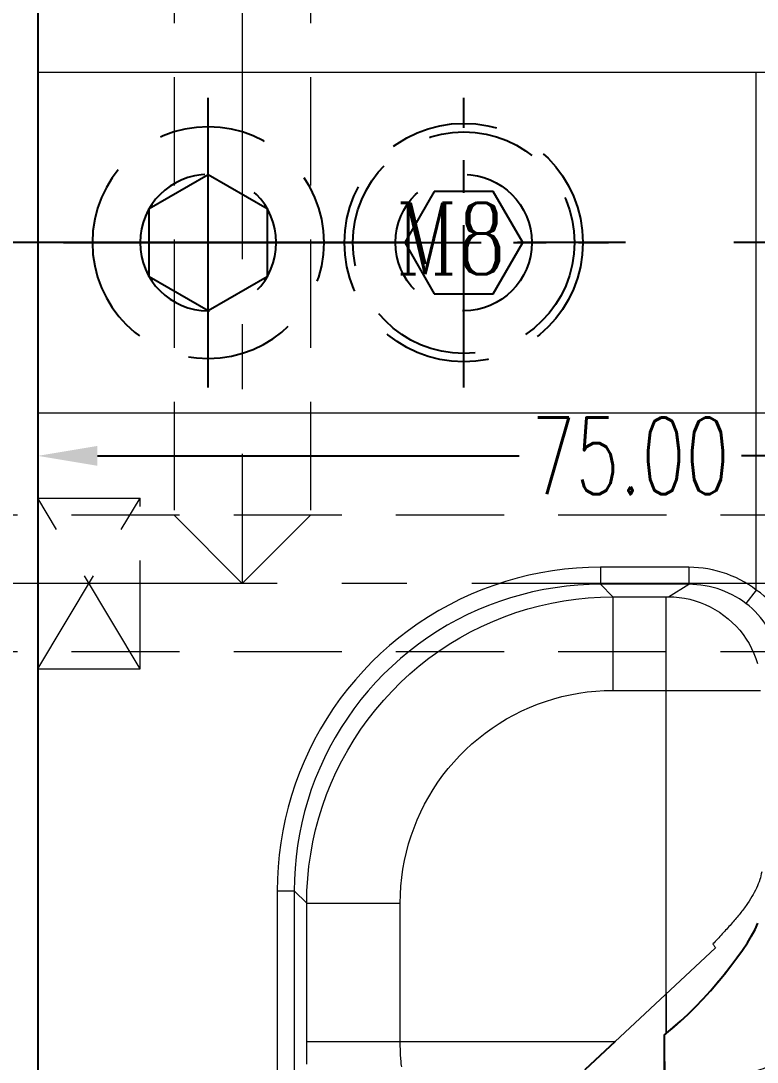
# Model space of a CAD drawing. Header units: inches. Extents: x 133169 to 134399, y -43543 to -42673.
# Drawn here: x 133745.9 to 133789.1, y -42968.4 to -42907.3 of the extents above; entities that cross this region are included whole.
import ezdxf

# ---------------------------------------------------------------- set-up
doc = ezdxf.new("R2010")
doc.units = ezdxf.units.IN
doc.header["$LTSCALE"] = 2
doc.header["$MEASUREMENT"] = 0
doc.header["$PDMODE"] = 3
doc.header["$PDSIZE"] = 0.3125
for name, pattern in [('ACAD_ISO08W100', [36, 24, -3, 6, -3]), ('CENTER', [50.8, 31.75, -6.35, 6.35, -6.35]), ('HIDDEN', [9.525, 6.35, -3.175]), ('HIDDEN2', [4.7625, 3.175, -1.5875])]:
    doc.linetypes.add(name, pattern=pattern)
doc.layers.get('0').update_dxf_attribs({"linetype": 'CONTINUOUS'})
doc.layers.get('Defpoints').update_dxf_attribs({"linetype": 'CONTINUOUS'})
for name, color, linetype in [('CAV-COR', 1, 'CONTINUOUS'), ('CENTER', 1, 'CENTER'), ('CL', 1, 'ACAD_ISO08W100'), ('Layer3', 3, 'CONTINUOUS'), ('ls', 144, 'HIDDEN2'), ('SCREW', 52, 'HIDDEN')]:
    doc.layers.add(name, color=color, linetype=linetype)
for name, color, linetype, lineweight in [('dim', 3, 'CONTINUOUS', 15), ('PRODUCT', 1, 'CONTINUOUS', 15), ('WR', 122, 'HIDDEN', 18), ('枕位', 75, 'CONTINUOUS', 15)]:
    doc.layers.add(name, color=color, linetype=linetype, lineweight=lineweight)
doc.styles.add('ROMANC', font='romanc', dxfattribs={"width": 0.6, "height": 1})
doc.styles.get("Standard").update_dxf_attribs({"font": 'txt.shx', "width": 0.67})
doc.dimstyles.new('2.00', dxfattribs={"dimtxt": 4.5, "dimasz": 3.5, "dimexe": 0.666, "dimexo": 0.626, "dimgap": 1, "dimtad": 0, "dimzin": 0, "dimdsep": 46, "dimtxsty": 'Standard', "dimcen": 0.09, "dimclrd": 3, "dimclre": 3, "dimclrt": 7, "dimazin": 0, "dimtfac": 1, "dimtofl": 0, "dimtmove": 0, "dimatfit": 0, "dimfxl": 0, "dimtolj": 1, "dimtzin": 0, "dimarcsym": 0})

# ---------------------------------------------------------------- blocks, each defined once
blk = doc.blocks.new('8')
at = {"layer": 'CENTER', "ltscale": 0.5}
for p, q in [((0, 8.5), (0, -8.5)), ((-8.5, 0), (8.5, 0))]:
    blk.add_line(p, q, dxfattribs=at)
at = {"layer": 'ls'}
blk.add_lwpolyline([(0, 4), (-3.464, 2), (-3.464, -2), (0, -4), (3.464, -2), (3.464, 2)], close=True, dxfattribs=at)
for radius in [6.8, 4]:
    blk.add_circle((0, 0), radius, dxfattribs=at)
blk = doc.blocks.new('*D33484')
at = {"layer": 'Defpoints', "color": 0}
for p in [(133664.834, -42780.306), (133755.864, -42780.306), (133757.897, -43060.306)]:
    blk.add_point(p, dxfattribs=at)
at = {"layer": 'dim', "color": 3, "linetype": 'ByBlock', "lineweight": -2}
for p, q in [((133755.238, -42780.306), (133664.168, -42780.306)), ((133664.834, -42783.806), (133664.834, -42912.522)), ((133664.834, -43056.806), (133664.834, -42928.089)), ((133757.271, -43060.306), (133664.168, -43060.306))]:
    blk.add_line(p, q, dxfattribs=at)
at = {"layer": 'dim', "color": 3, "linetype": 'ByBlock'}
for points in [[(133665.417, -42783.806), (133664.251, -42783.806), (133664.834, -42780.306)], [(133664.251, -43056.806), (133665.417, -43056.806), (133664.834, -43060.306)]]:
    blk.add_solid(points, dxfattribs=at)
at = {"layer": 'dim', "color": 7, "linetype": 'ByBlock', "insert": (133664.834, -42920.306), "char_height": 4.5, "attachment_point": 5, "rotation": 90}
blk.add_mtext('\\A1;280.00', dxfattribs=at)
blk = doc.blocks.new('20160723.115749')
at = {"layer": 'SCREW', "linetype": 'CENTER', "ltscale": 0.15}
for p, q in [((0, -8.5), (0, 8.5)), ((-8.5, 0), (8.5, 0))]:
    blk.add_line(p, q, dxfattribs=at)
at = {"layer": 'SCREW', "ltscale": 0.5}
blk.add_lwpolyline([(-1.732, 3), (-3.464, 0), (-1.732, -3), (1.732, -3), (3.464, 0), (1.732, 3)], close=True, dxfattribs=at)
for radius in [7, 6.5, 4]:
    blk.add_circle((0, 0), radius, dxfattribs=at)
at = {"layer": 'Layer3', "style": 'ROMANC', "width": 0.8}
blk.add_text('M8', height=4.1865, dxfattribs=at).set_placement((-3.976, -1.858))
blk = doc.blocks.new('20160812.091803')
at = {"layer": 'PRODUCT', "linetype": 'ByBlock'}
for p, q in [((-21.463, -27.89), (-28.624, -20.216)), ((-25.919, -23.115), (-23.594, -23.115)), ((-23.497, -23.232), (-16.288, -23.232))]:
    blk.add_line(p, q, dxfattribs=at)
for points, start_tangent, end_tangent in [([(-19.613, -23.202), (-19.868, -22.417), (-20.208, -21.384), (-20.554, -20.357), (-20.9, -19.331), (-21.244, -18.304), (-21.592, -17.281), (-21.938, -16.252), (-22.276, -15.217)], (-0.306714, 0.951802), (-0.304701, 0.952448)), ([(-33.084, -17.508), (-32.623, -17.618), (-32.132, -17.811), (-31.626, -18.08), (-31.105, -18.422), (-30.568, -18.831), (-30.012, -19.301), (-29.439, -19.824), (-28.855, -20.378)], (0.989495, -0.144567), (0.677695, -0.735343)), ([(-23.594, -23.115), (-24.732, -21.832), (-26.104, -20.512), (-27.564, -19.317), (-28.914, -18.349), (-30.066, -17.731)], (-0.63497, 0.772536), (-0.926533, 0.376214)), ([(-28.855, -20.378), (-28.778, -20.324), (-28.701, -20.27), (-28.624, -20.216)], (0.816874, 0.576816), (0.822035, 0.569437)), ([(-23.497, -23.232), (-23.545, -23.174), (-23.594, -23.115)], (-0.638887, 0.769301), (-0.63497, 0.772536)), ([(-23.497, -23.232), (-22.114, -23.221), (-20.808, -23.211), (-19.613, -23.202)], (0.999967, 0.008163), (0.99997, 0.007721))]:
    blk.add_spline(points, degree=3, dxfattribs=dict(at, start_tangent=start_tangent, end_tangent=end_tangent))
blk = doc.blocks.new('*D34594')
at = {"layer": 'Defpoints', "color": 0}
for p in [(133746.864, -42930.92), (133821.864, -42932.818), (133821.864, -42937.768)]:
    blk.add_point(p, dxfattribs=at)
at = {"layer": 'dim', "color": 3, "linetype": 'ByBlock', "lineweight": -2}
for p, q in [((133746.864, -42931.546), (133746.864, -42933.484)), ((133821.864, -42937.142), (133821.864, -42932.152)), ((133750.364, -42932.818), (133775.124, -42932.818)), ((133818.364, -42932.818), (133788.179, -42932.818))]:
    blk.add_line(p, q, dxfattribs=at)
at = {"layer": 'dim', "color": 3, "linetype": 'ByBlock'}
for points in [[(133750.364, -42932.234), (133750.364, -42933.401), (133746.864, -42932.818)], [(133818.364, -42933.401), (133818.364, -42932.234), (133821.864, -42932.818)]]:
    blk.add_solid(points, dxfattribs=at)
at = {"layer": 'dim', "color": 7, "linetype": 'ByBlock', "insert": (133781.652, -42932.818), "char_height": 4.5, "attachment_point": 5}
blk.add_mtext('\\A1;75.00', dxfattribs=at)

msp = doc.modelspace()

# ---------------------------------------------------------------- linework, layer by layer
at = {"color": 8, "linetype": 'HIDDEN'}
msp.add_line((133746.864, -42720.306), (133746.864, -43120.306), dxfattribs=at)
at = {"layer": 'CAV-COR', "linetype": 'ByBlock'}
for p, q in [((133746.864, -42788.306), (133746.864, -43052.306)), ((133783.632, -42966.809), (133783.749, -42966.712)), ((133783.632, -42966.809), (133783.689, -42974.305)), ((133783.632, -42966.809), (133783.632, -42974.018)), ((133780.765, -42967.172), (133778.981, -42968.836))]:
    msp.add_line(p, q, dxfattribs=at)
msp.add_lwpolyline([(133783.749, -42966.712), (133784.167, -42966.359), (133784.596, -42965.979), (133785.032, -42965.574), (133785.475, -42965.137), (133785.919, -42964.674), (133786.352, -42964.202), (133786.769, -42963.717), (133787.168, -42963.223), (133787.547, -42962.742), (133787.902, -42962.276), (133788.228, -42961.823), (133788.515, -42961.392), (133788.762, -42960.986), (133788.969, -42960.602), (133789.133, -42960.24)], dxfattribs=at)
at = {"layer": 'CL', "color": 7, "linetype": 'CENTER', "ltscale": 0.5}
msp.add_line((133971.864, -42920.306), (133671.864, -42920.306), dxfattribs=at)
at = {"layer": 'WR', "linetype": 'CENTER', "ltscale": 0.3}
for p, q in [((133758.864, -42780.306), (133758.864, -42940.306)), ((133821.864, -42940.306), (133726.864, -42940.306))]:
    msp.add_line(p, q, dxfattribs=at)
at = {"layer": 'WR', "linetype": 'HIDDEN', "ltscale": 0.5}
for p, q in [((133754.864, -42796.306), (133754.864, -42936.306)), ((133762.864, -42796.306), (133762.864, -42936.306)), ((133752.864, -42945.306), (133746.864, -42935.306)), ((133746.864, -42945.306), (133752.864, -42935.306)), ((133746.864, -42935.306), (133752.864, -42935.306)), ((133746.864, -42945.306), (133746.864, -42935.306)), ((133752.864, -42945.306), (133752.864, -42935.306)), ((133821.864, -42936.306), (133726.864, -42936.306)), ((133821.864, -42944.306), (133726.864, -42944.306)), ((133746.864, -42945.306), (133752.864, -42945.306))]:
    msp.add_line(p, q, dxfattribs=at)
at = {"layer": 'WR', "linetype": 'ByBlock'}
for p in [(133754.864, -42936.306), (133762.864, -42936.306)]:
    msp.add_line(p, (133758.864, -42940.306), dxfattribs=at)
at = {"layer": '枕位', "linetype": 'ByBlock'}
for p, q in [((133746.864, -42910.306), (133805.418, -42910.306)), ((133789.038, -42940.689), (133789.038, -42910.306)), ((133805.418, -42930.306), (133746.864, -42930.306)), ((133779.889, -42939.357), (133779.889, -42940.355)), ((133785.089, -42939.357), (133779.889, -42939.357)), ((133785.089, -42939.357), (133785.089, -42940.355)), ((133779.889, -42940.355), (133780.621, -42941.088)), ((133785.089, -42940.355), (133779.889, -42940.355)), ((133783.877, -42941.082), (133785.089, -42940.355)), ((133780.621, -42941.088), (133780.621, -42946.58)), ((133780.621, -42941.088), (133783.762, -42941.088)), ((133783.749, -42966.712), (133783.749, -42941.088)), ((133783.762, -42941.088), (133783.774, -42941.088)), ((133783.774, -42941.088), (133783.786, -42941.088)), ((133783.786, -42941.088), (133783.798, -42941.087)), ((133783.798, -42941.087), (133783.81, -42941.087)), ((133783.826, -42941.087), (133783.836, -42941.086)), ((133789.038, -42940.689), (133788.435, -42941.481)), ((133780.621, -42946.58), (133787.752, -42946.578)), ((133787.752, -42946.578), (133789.28, -42946.575)), ((133760.915, -42958.331), (133760.915, -43022.281)), ((133760.915, -42958.331), (133761.914, -42958.331)), ((133761.914, -42958.331), (133762.646, -42959.063)), ((133761.914, -42958.331), (133761.914, -43022.281)), ((133762.648, -42967.844), (133762.646, -42959.063)), ((133762.646, -42959.063), (133768.139, -42959.063)), ((133768.139, -42967.277), (133768.139, -42959.063)), ((133762.646, -42967.172), (133780.765, -42967.172)), ((133762.652, -42968.519), (133762.648, -42967.844))]:
    msp.add_line(p, q, dxfattribs=at)
for points in [[(133779.889, -42939.357), (133779.187, -42939.369), (133778.486, -42939.408), (133777.785, -42939.473), (133777.084, -42939.565), (133776.383, -42939.683), (133775.687, -42939.827), (133774.996, -42939.997), (133774.31, -42940.194), (133773.633, -42940.416), (133772.964, -42940.663), (133772.305, -42940.936), (133771.658, -42941.232), (133771.023, -42941.552), (133770.401, -42941.895), (133769.793, -42942.261), (133769.2, -42942.649), (133768.621, -42943.06), (133768.058, -42943.492), (133767.512, -42943.944), (133766.981, -42944.418), (133766.47, -42944.911), (133765.977, -42945.422), (133765.503, -42945.952), (133765.051, -42946.499), (133764.619, -42947.062), (133764.208, -42947.641), (133763.82, -42948.234), (133763.454, -42948.842), (133763.111, -42949.464), (133762.791, -42950.098), (133762.495, -42950.745), (133762.222, -42951.405), (133761.975, -42952.073), (133761.753, -42952.75), (133761.556, -42953.436), (133761.385, -42954.128), (133761.241, -42954.824), (133761.123, -42955.525), (133761.032, -42956.226), (133760.967, -42956.927), (133760.928, -42957.629), (133760.915, -42958.331)], [(133789.038, -42940.689), (133788.814, -42940.525), (133788.581, -42940.37), (133788.34, -42940.225), (133788.091, -42940.089), (133787.834, -42939.962), (133787.572, -42939.847), (133787.305, -42939.744), (133787.032, -42939.653), (133786.757, -42939.573), (133786.479, -42939.506), (133786.199, -42939.452), (133785.92, -42939.41), (133785.642, -42939.38), (133785.365, -42939.362), (133785.089, -42939.357)], [(133779.889, -42940.355), (133779.225, -42940.368), (133778.56, -42940.404), (133777.895, -42940.466), (133777.23, -42940.552), (133776.567, -42940.664), (133775.907, -42940.8), (133775.252, -42940.962), (133774.603, -42941.148), (133773.961, -42941.358), (133773.327, -42941.592), (133772.703, -42941.85), (133772.09, -42942.131), (133771.488, -42942.434), (133770.9, -42942.759), (133770.324, -42943.106), (133769.761, -42943.474), (133769.213, -42943.862), (133768.68, -42944.271), (133768.162, -42944.7), (133767.66, -42945.149), (133767.175, -42945.616), (133766.708, -42946.1), (133766.26, -42946.602), (133765.831, -42947.12), (133765.422, -42947.654), (133765.033, -42948.202), (133764.665, -42948.764), (133764.318, -42949.34), (133763.993, -42949.929), (133763.69, -42950.53), (133763.409, -42951.143), (133763.151, -42951.767), (133762.917, -42952.401), (133762.707, -42953.043), (133762.52, -42953.692), (133762.359, -42954.347), (133762.222, -42955.007), (133762.111, -42955.67), (133762.024, -42956.336), (133761.963, -42957.001), (133761.926, -42957.666), (133761.914, -42958.331)], [(133788.435, -42941.481), (133788.244, -42941.342), (133788.047, -42941.211), (133787.843, -42941.087), (133787.632, -42940.972), (133787.414, -42940.866), (133787.192, -42940.769), (133786.966, -42940.682), (133786.735, -42940.604), (133786.502, -42940.538), (133786.267, -42940.481), (133786.031, -42940.435), (133785.794, -42940.4), (133785.558, -42940.375), (133785.323, -42940.36), (133785.089, -42940.355)], [(133762.646, -42959.063), (133762.661, -42958.339), (133762.706, -42957.616), (133762.779, -42956.895), (133762.881, -42956.179), (133763.012, -42955.466), (133763.172, -42954.76), (133763.359, -42954.061), (133763.575, -42953.37), (133763.818, -42952.688), (133764.089, -42952.017), (133764.386, -42951.357), (133764.71, -42950.71), (133765.059, -42950.076), (133765.433, -42949.457), (133765.832, -42948.854), (133766.255, -42948.267), (133766.702, -42947.697), (133767.17, -42947.146), (133767.661, -42946.614), (133768.173, -42946.103), (133768.704, -42945.612), (133769.255, -42945.143), (133769.825, -42944.697), (133770.412, -42944.274), (133771.015, -42943.875), (133771.634, -42943.501), (133772.268, -42943.151), (133772.916, -42942.828), (133773.575, -42942.53), (133774.247, -42942.26), (133774.928, -42942.017), (133775.619, -42941.801), (133776.319, -42941.613), (133777.025, -42941.454), (133777.737, -42941.323), (133778.454, -42941.221), (133779.174, -42941.147), (133779.897, -42941.103), (133780.621, -42941.088)], [(133783.81, -42941.087), (133783.815, -42941.087), (133783.826, -42941.087)], [(133783.836, -42941.086), (133783.84, -42941.086), (133783.844, -42941.086), (133783.849, -42941.085), (133783.852, -42941.085), (133783.856, -42941.085), (133783.859, -42941.085), (133783.862, -42941.084), (133783.865, -42941.084), (133783.868, -42941.084), (133783.87, -42941.083), (133783.872, -42941.083), (133783.874, -42941.083), (133783.875, -42941.082), (133783.876, -42941.082), (133783.877, -42941.082)], [(133783.877, -42941.082), (133784.194, -42941.092), (133784.511, -42941.122), (133784.825, -42941.169), (133785.137, -42941.235), (133785.444, -42941.318), (133785.745, -42941.42), (133786.041, -42941.538), (133786.329, -42941.674), (133786.609, -42941.826), (133786.88, -42941.994), (133787.14, -42942.177), (133787.39, -42942.376), (133787.628, -42942.588), (133787.853, -42942.814), (133788.065, -42943.052), (133788.263, -42943.302), (133788.446, -42943.564), (133788.613, -42943.835), (133788.765, -42944.116), (133788.9, -42944.405), (133789.019, -42944.701), (133789.12, -42945.003)], [(133791.832, -42945.855), (133791.827, -42945.584), (133791.808, -42945.311), (133791.776, -42945.038), (133791.732, -42944.762), (133791.674, -42944.484), (133791.603, -42944.208), (133791.517, -42943.934), (133791.419, -42943.661), (133791.307, -42943.391), (133791.181, -42943.126), (133791.042, -42942.865), (133790.891, -42942.61), (133790.726, -42942.361), (133790.55, -42942.118), (133790.362, -42941.885), (133790.162, -42941.659), (133789.952, -42941.443), (133789.734, -42941.237), (133789.51, -42941.043), (133789.278, -42940.861), (133789.038, -42940.689)], [(133790.557, -42945.855), (133790.552, -42945.626), (133790.538, -42945.395), (133790.515, -42945.162), (133790.481, -42944.928), (133790.437, -42944.694), (133790.383, -42944.46), (133790.319, -42944.227), (133790.244, -42943.996), (133790.159, -42943.768), (133790.064, -42943.543), (133789.959, -42943.323), (133789.844, -42943.106), (133789.719, -42942.896), (133789.585, -42942.691), (133789.442, -42942.493), (133789.291, -42942.302), (133789.131, -42942.119), (133788.965, -42941.945), (133788.793, -42941.781), (133788.616, -42941.626), (133788.435, -42941.481)], [(133768.139, -42959.063), (133768.149, -42958.559), (133768.179, -42958.057), (133768.23, -42957.557), (133768.3, -42957.059), (133768.391, -42956.564), (133768.501, -42956.073), (133768.631, -42955.588), (133768.781, -42955.107), (133768.949, -42954.634), (133769.137, -42954.167), (133769.343, -42953.708), (133769.568, -42953.259), (133769.81, -42952.819), (133770.07, -42952.388), (133770.347, -42951.969), (133770.641, -42951.562), (133770.951, -42951.166), (133771.276, -42950.783), (133771.617, -42950.414), (133771.972, -42950.058), (133772.341, -42949.718), (133772.724, -42949.392), (133773.12, -42949.082), (133773.528, -42948.789), (133773.947, -42948.512), (133774.377, -42948.252), (133774.817, -42948.009), (133775.267, -42947.785), (133775.726, -42947.579), (133776.192, -42947.391), (133776.665, -42947.223), (133777.146, -42947.073), (133777.632, -42946.943), (133778.122, -42946.833), (133778.618, -42946.742), (133779.116, -42946.671), (133779.615, -42946.621), (133780.117, -42946.591), (133780.621, -42946.58)], [(133768.222, -42968.671), (133768.212, -42968.585), (133768.202, -42968.496), (133768.193, -42968.404), (133768.185, -42968.309), (133768.177, -42968.212), (133768.169, -42968.112), (133768.163, -42968.011), (133768.157, -42967.908), (133768.152, -42967.804), (133768.148, -42967.699), (133768.145, -42967.593), (133768.142, -42967.487), (133768.14, -42967.382), (133768.139, -42967.277)]]:
    msp.add_lwpolyline(points, dxfattribs=at)

# ---------------------------------------------------------------- block references
at = {"layer": 'dim', "xscale": -1, "rotation": 180}
msp.add_blockref('8', (133756.864, -42920.306), dxfattribs=at)
at = {"layer": 'PRODUCT', "linetype": 'ByBlock', "rotation": -90.00000000000001}
msp.add_blockref('20160812.091803', (133806.864, -42990.306), dxfattribs=at)
at = {"layer": 'SCREW', "linetype": 'ByBlock'}
msp.add_blockref('20160723.115749', (133771.864, -42920.306), dxfattribs=at)

# ---------------------------------------------------------------- dimensions: what is measured, and where the dimension line sits
at = {"layer": 'dim', "linetype": 'ByBlock'}
dim = msp.add_linear_dim(base=(133664.834, -42780.306), p1=(133757.897, -43060.306), p2=(133755.864, -42780.306), angle=90, dimstyle='2.00', dxfattribs=at)
dim.commit()
dim.dimension.update_dxf_attribs({"geometry": '*D33484', "text_midpoint": (133664.834, -42920.306)})
dim = msp.add_linear_dim(base=(133821.864, -42932.818), p1=(133746.864, -42930.92), p2=(133821.864, -42937.768), dimstyle='2.00', dxfattribs=at)
dim.commit()
dim.dimension.update_dxf_attribs({"geometry": '*D34594', "text_midpoint": (133781.652, -42932.818), "dimtype": 160})

doc.saveas('drawing.dxf')
